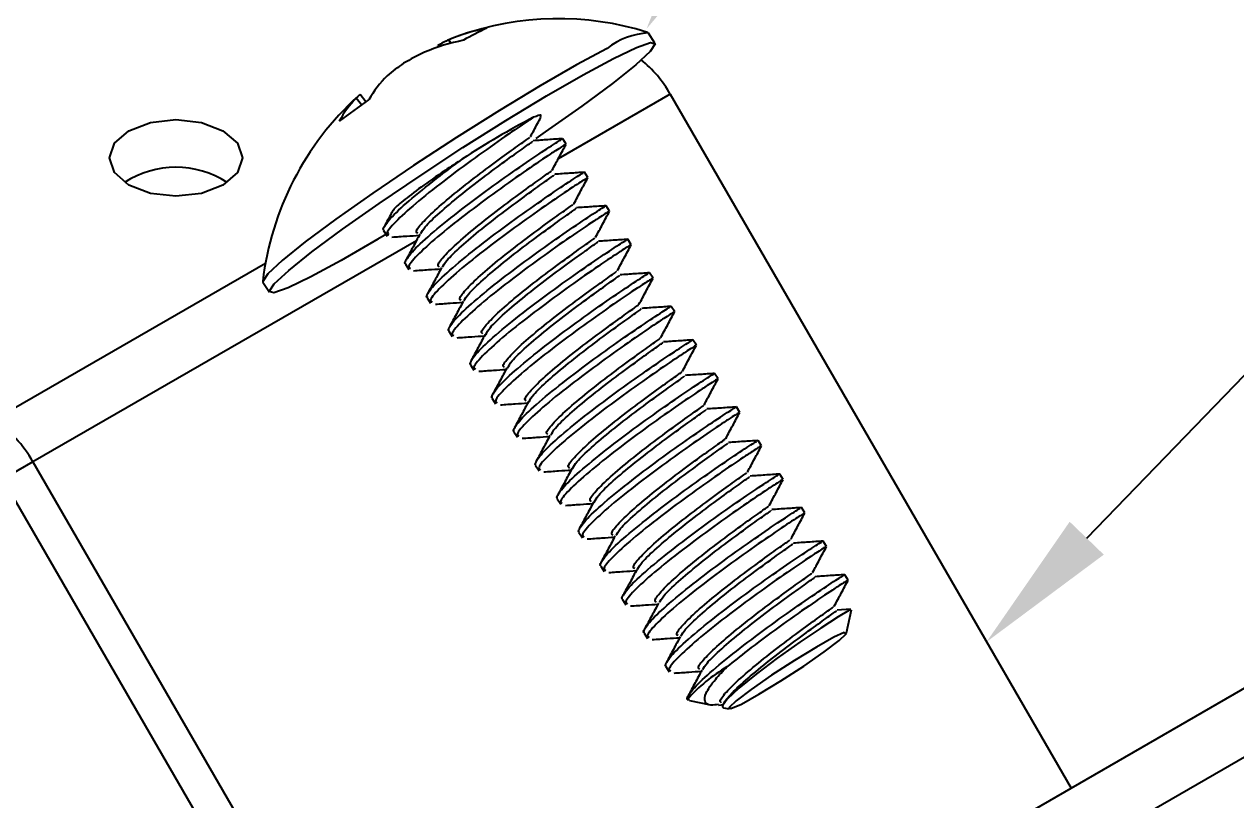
# Model space of a CAD drawing. Extents: x -1.2 to 11.7, y -13.3 to 0.
# Drawn here: x 3.889 to 5.401, y -3.6 to -2.631 of the extents above; entities that cross this region are included whole.
import ezdxf
from ezdxf import colors
from ezdxf.entities.mleader import LeaderData, LeaderLine
from ezdxf.math import Vec2, Vec3

# ---------------------------------------------------------------- set-up
doc = ezdxf.new("R2010")
doc.units = 0
doc.header["$LTSCALE"] = 0.5
doc.header["$MEASUREMENT"] = 0
for name, color, linetype in [('FAB DWG', 221, 'CONTINUOUS'), ('Hardware', 242, 'CONTINUOUS'), ('Mounting', 4, 'CONTINUOUS')]:
    doc.layers.add(name, color=color, linetype=linetype)
doc.styles.get("Standard").update_dxf_attribs({"font": 'arial.ttf'})

msp = doc.modelspace()

# ---------------------------------------------------------------- linework, layer by layer
at = {"layer": 'Hardware', "linetype": 'Continuous', "lineweight": 25, "transparency": 16777216}
for p, q in [((4.6764, -2.6547), (4.6683, -2.6422)), ((4.4063, -2.6595), (4.4055, -2.6579)), ((4.4217, -2.6549), (4.4192, -2.6505)), ((4.3157, -2.7281), (4.3086, -2.719)), ((4.3102, -2.732), (4.3035, -2.7234)), ((4.5656, -2.7809), (4.5613, -2.7742)), ((4.5927, -2.8227), (4.5884, -2.8161)), ((4.6198, -2.8646), (4.6155, -2.8579)), ((4.3378, -2.889), (4.3422, -2.8957)), ((4.6469, -2.9065), (4.6426, -2.8998)), ((4.3649, -2.9309), (4.3693, -2.9376)), ((4.674, -2.9484), (4.6697, -2.9417)), ((4.1871, -2.9533), (4.1952, -2.9659)), ((4.392, -2.9727), (4.3963, -2.9795)), ((4.7011, -2.9903), (4.6967, -2.9836)), ((4.4191, -3.0146), (4.4234, -3.0213)), ((4.7281, -3.0321), (4.7238, -3.0254)), ((4.4462, -3.0565), (4.4505, -3.0632)), ((4.7552, -3.074), (4.7509, -3.0673)), ((4.4733, -3.0984), (4.4776, -3.1051)), ((4.7823, -3.1159), (4.778, -3.1092)), ((4.5003, -3.1403), (4.5047, -3.147)), ((4.8094, -3.1578), (4.8051, -3.1511)), ((4.5274, -3.1821), (4.5318, -3.1888)), ((4.8365, -3.1996), (4.8322, -3.193)), ((4.5545, -3.224), (4.5588, -3.2307)), ((4.8636, -3.2415), (4.8592, -3.2348)), ((4.5816, -3.2659), (4.5859, -3.2726)), ((4.8906, -3.2834), (4.8863, -3.2767)), ((4.6087, -3.3078), (4.613, -3.3145)), ((4.9177, -3.3253), (4.9134, -3.3186)), ((4.6358, -3.3496), (4.6401, -3.3563)), ((4.9205, -3.3618), (4.9037, -3.363)), ((4.9156, -3.3914), (4.9219, -3.3624)), ((4.6628, -3.3915), (4.6672, -3.3982)), ((4.6899, -3.4334), (4.6943, -3.4401)), ((4.7167, -3.4745), (4.7196, -3.4746)), ((4.7194, -3.4757), (4.7456, -3.4813)), ((4.7559, -3.4814), (4.7624, -3.4809)), ((4.7613, -3.4842), (4.7619, -3.4846)), ((4.7619, -3.4847), (4.769, -3.4862))]:
    msp.add_line(p, q, dxfattribs=at)
at = {"layer": 'Hardware', "linetype": 'Continuous', "lineweight": 25, "transparency": 16777216, "flags": 128}
for points in [[(4.6166, -2.6614), (4.5786, -2.6819), (4.5331, -2.7082), (4.4822, -2.739), (4.4287, -2.7728), (4.3751, -2.8078), (4.3241, -2.8423), (4.2783, -2.8746), (4.24, -2.903), (4.2111, -2.9261), (4.1931, -2.9428), (4.1869, -2.9523), (4.1871, -2.9533)], [(4.2864, -2.8871), (4.3322, -2.8549), (4.3832, -2.8204), (4.4368, -2.7853), (4.4904, -2.7516), (4.5412, -2.7208), (4.5867, -2.6944), (4.6247, -2.6739), (4.6532, -2.6602), (4.6708, -2.6541), (4.6766, -2.6558), (4.6704, -2.6652), (4.6524, -2.6819), (4.6235, -2.7051), (4.5852, -2.7335), (4.5394, -2.7657), (4.5276, -2.7739)], [(4.3443, -2.8916), (4.3304, -2.8998), (4.2849, -2.9262), (4.2469, -2.9467), (4.2184, -2.9604), (4.2008, -2.9665), (4.195, -2.9648), (4.2012, -2.9554), (4.2193, -2.9387), (4.2481, -2.9156), (4.2864, -2.8871)], [(4.9214, -3.3623), (4.9183, -3.3634), (4.9049, -3.3713), (4.8834, -3.3852), (4.8572, -3.4029), (4.829, -3.423), (4.8026, -3.4429), (4.781, -3.4605), (4.7665, -3.4742), (4.7609, -3.4825), (4.7613, -3.4842), (4.7613, -3.4842)], [(4.7964, -3.4619), (4.7778, -3.4761), (4.769, -3.4845), (4.7713, -3.4859), (4.7844, -3.4801), (4.8062, -3.468), (4.8335, -3.4513), (4.8621, -3.4327), (4.8877, -3.415), (4.9063, -3.4008), (4.9151, -3.3924), (4.9128, -3.391), (4.8998, -3.3968), (4.8779, -3.409), (4.8506, -3.4256), (4.822, -3.4442), (4.7964, -3.4619)]]:
    msp.add_lwpolyline(points, dxfattribs=at)
at = {"layer": 'Hardware', "linetype": 'Continuous', "lineweight": 25, "transparency": 16777216}
for centre, radius, start, end in [((4.5558, -2.9958), 0.3715, 72.5532, 109.5563), ((4.5113, -2.8707), 0.2387, 100.8229, 112.7063), ((4.6159, -2.9625), 0.3588, 114.6049, 119.8322), ((4.6731, -2.7342), 0.0922, 92.9892, 127.797), ((4.4889, -2.9053), 0.2592, 101.4541, 112.7572), ((4.46, -2.7418), 0.1, 114.097, 123.0495), ((4.5406, -2.9841), 0.3523, 115.5536, 120.3251), ((4.5153, -2.9029), 0.2701, 124.3957, 129.8412), ((4.4489, -2.8007), 0.1498, 135.3672, 149.9799), ((4.5558, -2.9958), 0.3715, 132.3558, 173.2312), ((4.3178, -2.7348), 0.0182, 120.3269, 141.3139), ((4.3952, -2.8128), 0.128, 135.6912, 151.8057), ((4.8683, -3.5253), 0.97, 124.4867, 127.1682), ((4.9747, -3.617), 0.979, 117.3448, 123.3706), ((4.8734, -3.6143), 0.21, 120.6678, 138.2465)]:
    msp.add_arc(centre, radius, start, end, dxfattribs=at)
for points, knots in [([(4.525, -2.7474), (4.523, -2.7487), (4.5139, -2.7546), (4.4904, -2.7705), (4.4522, -2.7974), (4.412, -2.8273), (4.376, -2.856), (4.3512, -2.8789), (4.3398, -2.8924), (4.3432, -2.894), (4.3441, -2.8944)], [0, 0, 0, 0, 0.042969, 0.1922, 0.341431, 0.490662, 0.639893, 0.789125, 0.938356, 1, 1, 1, 1]), ([(4.5211, -2.7715), (4.524, -2.7661), (4.5283, -2.758), (4.5326, -2.7501), (4.534, -2.7475)], [0, 0, 0, 0, 0.677945, 1, 1, 1, 1]), ([(4.5334, -2.7472), (4.534, -2.7461), (4.5357, -2.7433), (4.5291, -2.7458), (4.525, -2.7474)], [0, 0, 0, 0, 0.3806855, 1, 1, 1, 1]), ([(4.3657, -2.9304), (4.3653, -2.9303), (4.3639, -2.9301), (4.3655, -2.9255), (4.3731, -2.9146), (4.399, -2.891), (4.4347, -2.8625), (4.4749, -2.8326), (4.5134, -2.8055), (4.5431, -2.7855), (4.5598, -2.7749), (4.5594, -2.7753), (4.5593, -2.7755)], [0, 0, 0, 0, 0.015996, 0.052312, 0.178439, 0.304565, 0.430691, 0.556817, 0.682944, 0.80907, 0.935196, 1, 1, 1, 1]), ([(4.5642, -2.7818), (4.5644, -2.7816), (4.5652, -2.7809), (4.5564, -2.7865), (4.5408, -2.7966), (4.5176, -2.8123), (4.4793, -2.8393), (4.4391, -2.8691), (4.4031, -2.8979), (4.3783, -2.9207), (4.3669, -2.9343), (4.3702, -2.9358), (4.3712, -2.9363)], [0, 0, 0, 0, 0.057919, 0.165345, 0.201209, 0.325766, 0.450322, 0.574879, 0.699435, 0.823992, 0.948548, 1, 1, 1, 1]), ([(4.3804, -2.8922), (4.3796, -2.8918), (4.377, -2.8903), (4.385, -2.8797), (4.403, -2.8621), (4.4293, -2.8401), (4.4586, -2.8173), (4.4867, -2.7965), (4.5083, -2.781), (4.5204, -2.7725), (4.5199, -2.7725), (4.5197, -2.7725)], [0, 0, 0, 0, 0.051942, 0.177772, 0.303602, 0.429432, 0.555262, 0.681093, 0.806923, 0.932753, 1, 1, 1, 1]), ([(4.384, -2.8929), (4.3854, -2.8903), (4.3887, -2.8842), (4.4068, -2.8671), (4.4325, -2.8454), (4.462, -2.8225), (4.4901, -2.8017), (4.5118, -2.7862), (4.524, -2.7775), (4.5233, -2.7776), (4.5231, -2.7777)], [0, 0, 0, 0, 0.102034, 0.238091, 0.374148, 0.510205, 0.646261, 0.782318, 0.918375, 1, 1, 1, 1]), ([(4.5612, -2.7742), (4.5551, -2.7746), (4.5429, -2.7754), (4.5307, -2.7763), (4.5245, -2.7767)], [0, 0, 0, 0, 0.50051, 1, 1, 1, 1]), ([(4.5482, -2.8134), (4.5511, -2.808), (4.5569, -2.7971), (4.5627, -2.7863), (4.5656, -2.7809)], [0, 0, 0, 0, 0.499584, 1, 1, 1, 1]), ([(4.3386, -2.8885), (4.3382, -2.8884), (4.3368, -2.8882), (4.3384, -2.8836), (4.346, -2.8727), (4.3719, -2.8492), (4.4043, -2.8233), (4.4268, -2.8064), (4.4362, -2.7994)], [0, 0, 0, 0, 0.030703, 0.100408, 0.342494, 0.58458, 0.826666, 1, 1, 1, 1]), ([(4.4362, -2.7994), (4.4289, -2.8042), (4.4104, -2.8164), (4.3834, -2.8353), (4.3613, -2.8521), (4.3502, -2.8617), (4.3504, -2.8629), (4.3504, -2.8633)], [0, 0, 0, 0, 0.167113, 0.423305, 0.679195, 0.919707, 1, 1, 1, 1]), ([(4.3928, -2.9723), (4.3923, -2.9722), (4.391, -2.972), (4.3926, -2.9673), (4.4002, -2.9565), (4.4261, -2.9329), (4.4618, -2.9044), (4.502, -2.8745), (4.5405, -2.8474), (4.5702, -2.8274), (4.5868, -2.8167), (4.5865, -2.8172), (4.5863, -2.8174)], [0, 0, 0, 0, 0.015996, 0.052312, 0.178439, 0.304565, 0.430691, 0.556817, 0.682944, 0.80907, 0.935196, 1, 1, 1, 1]), ([(4.5913, -2.8237), (4.5915, -2.8235), (4.5923, -2.8227), (4.5835, -2.8284), (4.5679, -2.8385), (4.5447, -2.8542), (4.5063, -2.8812), (4.4662, -2.911), (4.4302, -2.9398), (4.4054, -2.9626), (4.394, -2.9762), (4.3973, -2.9777), (4.3983, -2.9782)], [0, 0, 0, 0, 0.057919, 0.165345, 0.201209, 0.325766, 0.450322, 0.574879, 0.699435, 0.823992, 0.948548, 1, 1, 1, 1]), ([(4.4075, -2.9341), (4.4067, -2.9337), (4.404, -2.9322), (4.4121, -2.9216), (4.4301, -2.904), (4.4563, -2.882), (4.4857, -2.8592), (4.5138, -2.8384), (4.5354, -2.8228), (4.5475, -2.8143), (4.5469, -2.8144), (4.5468, -2.8144)], [0, 0, 0, 0, 0.051942, 0.177772, 0.303602, 0.429432, 0.555262, 0.681093, 0.806923, 0.932753, 1, 1, 1, 1]), ([(4.4111, -2.9347), (4.4125, -2.9321), (4.4158, -2.9261), (4.4338, -2.909), (4.4596, -2.8872), (4.4891, -2.8644), (4.5172, -2.8436), (4.5389, -2.828), (4.551, -2.8194), (4.5504, -2.8195), (4.5502, -2.8195)], [0, 0, 0, 0, 0.102034, 0.238091, 0.374148, 0.510205, 0.646261, 0.782318, 0.918375, 1, 1, 1, 1]), ([(4.5883, -2.816), (4.5822, -2.8165), (4.57, -2.8173), (4.5577, -2.8182), (4.5516, -2.8186)], [0, 0, 0, 0, 0.50051, 1, 1, 1, 1]), ([(4.5753, -2.8553), (4.5782, -2.8498), (4.584, -2.8389), (4.5898, -2.8281), (4.5927, -2.8227)], [0, 0, 0, 0, 0.4995837, 1, 1, 1, 1]), ([(4.4346, -2.976), (4.4338, -2.9755), (4.4311, -2.9741), (4.4392, -2.9635), (4.4572, -2.9458), (4.4834, -2.9238), (4.5128, -2.901), (4.5409, -2.8802), (4.5625, -2.8647), (4.5745, -2.8562), (4.574, -2.8562), (4.5738, -2.8562)], [0, 0, 0, 0, 0.051942, 0.177772, 0.303602, 0.429432, 0.555262, 0.681093, 0.806923, 0.932753, 1, 1, 1, 1]), ([(4.6154, -2.8579), (4.6093, -2.8583), (4.5971, -2.8592), (4.5848, -2.86), (4.5787, -2.8604)], [0, 0, 0, 0, 0.50051, 1, 1, 1, 1]), ([(4.3498, -2.8629), (4.349, -2.8645), (4.3453, -2.8714), (4.3416, -2.8783), (4.3387, -2.8837)], [0, 0, 0, 0, 0.223305, 1, 1, 1, 1]), ([(4.4198, -3.0141), (4.4194, -3.0141), (4.4181, -3.0139), (4.4197, -3.0092), (4.4273, -2.9984), (4.4532, -2.9748), (4.4889, -2.9462), (4.5291, -2.9164), (4.5676, -2.8893), (4.5973, -2.8693), (4.6139, -2.8586), (4.6135, -2.8591), (4.6134, -2.8593)], [0, 0, 0, 0, 0.015996, 0.052312, 0.178439, 0.304565, 0.430691, 0.556817, 0.682944, 0.80907, 0.935196, 1, 1, 1, 1]), ([(4.6184, -2.8656), (4.6186, -2.8653), (4.6194, -2.8646), (4.6106, -2.8703), (4.595, -2.8804), (4.5717, -2.8961), (4.5334, -2.923), (4.4932, -2.9529), (4.4573, -2.9816), (4.4325, -3.0045), (4.4211, -3.018), (4.4244, -3.0196), (4.4254, -3.0201)], [0, 0, 0, 0, 0.057919, 0.165345, 0.201209, 0.325766, 0.450322, 0.574879, 0.699435, 0.823992, 0.948548, 1, 1, 1, 1]), ([(4.4382, -2.9766), (4.4396, -2.974), (4.4429, -2.968), (4.4609, -2.9508), (4.4867, -2.9291), (4.5162, -2.9063), (4.5443, -2.8855), (4.5659, -2.8699), (4.5781, -2.8613), (4.5775, -2.8614), (4.5773, -2.8614)], [0, 0, 0, 0, 0.102034, 0.238091, 0.374148, 0.510205, 0.646261, 0.782318, 0.918375, 1, 1, 1, 1]), ([(4.6024, -2.8971), (4.6053, -2.8917), (4.6111, -2.8808), (4.6169, -2.87), (4.6198, -2.8646)], [0, 0, 0, 0, 0.499584, 1, 1, 1, 1]), ([(4.3481, -2.8971), (4.3543, -2.8966), (4.3657, -2.8958), (4.3771, -2.8951), (4.3823, -2.8947)], [0, 0, 0, 0, 0.538038, 1, 1, 1, 1]), ([(4.383, -2.8934), (4.3802, -2.8987), (4.3744, -2.9094), (4.3687, -2.9202), (4.3658, -2.9256)], [0, 0, 0, 0, 0.499761, 1, 1, 1, 1]), ([(4.4469, -3.056), (4.4465, -3.0559), (4.4452, -3.0557), (4.4468, -3.0511), (4.4543, -3.0402), (4.4803, -3.0167), (4.5159, -2.9881), (4.5562, -2.9583), (4.5947, -2.9311), (4.6243, -2.9111), (4.641, -2.9005), (4.6406, -2.901), (4.6405, -2.9011)], [0, 0, 0, 0, 0.015996, 0.052312, 0.178439, 0.304565, 0.430691, 0.556817, 0.682944, 0.80907, 0.935196, 1, 1, 1, 1]), ([(4.4617, -3.0178), (4.4609, -3.0174), (4.4582, -3.0159), (4.4663, -3.0053), (4.4843, -2.9877), (4.5105, -2.9657), (4.5399, -2.9429), (4.568, -2.9221), (4.5896, -2.9066), (4.6016, -2.8981), (4.6011, -2.8981), (4.6009, -2.8981)], [0, 0, 0, 0, 0.051942, 0.177772, 0.303602, 0.429432, 0.555262, 0.681093, 0.806923, 0.932753, 1, 1, 1, 1]), ([(4.4653, -3.0185), (4.4667, -3.0159), (4.47, -3.0099), (4.488, -2.9927), (4.5138, -2.971), (4.5433, -2.9481), (4.5714, -2.9274), (4.593, -2.9118), (4.6052, -2.9032), (4.6046, -2.9033), (4.6044, -2.9033)], [0, 0, 0, 0, 0.102034, 0.238091, 0.374148, 0.510205, 0.646261, 0.782318, 0.918375, 1, 1, 1, 1]), ([(4.6425, -2.8998), (4.6364, -2.9002), (4.6242, -2.9011), (4.6119, -2.9019), (4.6058, -2.9023)], [0, 0, 0, 0, 0.50051, 1, 1, 1, 1]), ([(4.6454, -2.9075), (4.6457, -2.9072), (4.6464, -2.9065), (4.6377, -2.9121), (4.6221, -2.9222), (4.5988, -2.9379), (4.5605, -2.9649), (4.5203, -2.9948), (4.4844, -3.0235), (4.4595, -3.0464), (4.4482, -3.0599), (4.4515, -3.0615), (4.4525, -3.0619)], [0, 0, 0, 0, 0.057919, 0.165345, 0.201209, 0.325766, 0.450322, 0.574879, 0.699435, 0.823992, 0.948548, 1, 1, 1, 1]), ([(4.6295, -2.939), (4.6324, -2.9336), (4.6382, -2.9227), (4.644, -2.9119), (4.6469, -2.9065)], [0, 0, 0, 0, 0.499584, 1, 1, 1, 1]), ([(4.3752, -2.939), (4.3813, -2.9385), (4.3928, -2.9377), (4.4041, -2.937), (4.4094, -2.9366)], [0, 0, 0, 0, 0.538038, 1, 1, 1, 1]), ([(4.4101, -2.9352), (4.4072, -2.9406), (4.4015, -2.9513), (4.3957, -2.9621), (4.3929, -2.9675)], [0, 0, 0, 0, 0.499761, 1, 1, 1, 1]), ([(4.474, -3.0979), (4.4736, -3.0978), (4.4722, -3.0976), (4.4738, -3.093), (4.4814, -3.0821), (4.5073, -3.0586), (4.543, -3.03), (4.5832, -3.0001), (4.6217, -2.973), (4.6514, -2.953), (4.6681, -2.9424), (4.6677, -2.9428), (4.6676, -2.943)], [0, 0, 0, 0, 0.015996, 0.052312, 0.178439, 0.304565, 0.430691, 0.556817, 0.682944, 0.80907, 0.935196, 1, 1, 1, 1]), ([(4.4887, -3.0597), (4.488, -3.0593), (4.4853, -3.0578), (4.4934, -3.0472), (4.5113, -3.0296), (4.5376, -3.0076), (4.5669, -2.9848), (4.5951, -2.964), (4.6167, -2.9485), (4.6287, -2.94), (4.6282, -2.94), (4.628, -2.94)], [0, 0, 0, 0, 0.051942, 0.177772, 0.303602, 0.429432, 0.555262, 0.681093, 0.806923, 0.932753, 1, 1, 1, 1]), ([(4.4923, -3.0604), (4.4938, -3.0578), (4.4971, -3.0517), (4.5151, -3.0346), (4.5409, -3.0129), (4.5704, -2.99), (4.5984, -2.9692), (4.6201, -2.9537), (4.6323, -2.9451), (4.6317, -2.9451), (4.6314, -2.9452)], [0, 0, 0, 0, 0.102034, 0.238091, 0.374148, 0.510205, 0.646261, 0.782318, 0.918375, 1, 1, 1, 1]), ([(4.6696, -2.9417), (4.6635, -2.9421), (4.6513, -2.9429), (4.639, -2.9438), (4.6328, -2.9442)], [0, 0, 0, 0, 0.50051, 1, 1, 1, 1]), ([(4.6565, -2.9809), (4.6595, -2.9755), (4.6653, -2.9646), (4.6711, -2.9538), (4.674, -2.9484)], [0, 0, 0, 0, 0.499584, 1, 1, 1, 1]), ([(4.6725, -2.9493), (4.6728, -2.9491), (4.6735, -2.9484), (4.6647, -2.954), (4.6491, -2.9641), (4.6259, -2.9798), (4.5876, -3.0068), (4.5474, -3.0367), (4.5114, -3.0654), (4.4866, -3.0882), (4.4753, -3.1018), (4.4786, -3.1034), (4.4795, -3.1038)], [0, 0, 0, 0, 0.057919, 0.165345, 0.201209, 0.325766, 0.450322, 0.574879, 0.699435, 0.823992, 0.948548, 1, 1, 1, 1]), ([(4.4023, -2.9808), (4.4084, -2.9804), (4.4199, -2.9796), (4.4312, -2.9788), (4.4365, -2.9785)], [0, 0, 0, 0, 0.538038, 1, 1, 1, 1]), ([(4.4372, -2.9771), (4.4343, -2.9825), (4.4286, -2.9932), (4.4228, -3.004), (4.4199, -3.0093)], [0, 0, 0, 0, 0.499761, 1, 1, 1, 1]), ([(4.5011, -3.1398), (4.5007, -3.1397), (4.4993, -3.1395), (4.5009, -3.1349), (4.5085, -3.124), (4.5344, -3.1004), (4.5701, -3.0719), (4.6103, -3.042), (4.6488, -3.0149), (4.6785, -2.9949), (4.6952, -2.9842), (4.6948, -2.9847), (4.6947, -2.9849)], [0, 0, 0, 0, 0.015996, 0.052312, 0.178439, 0.304565, 0.430691, 0.556817, 0.682944, 0.80907, 0.935196, 1, 1, 1, 1]), ([(4.6996, -2.9912), (4.6999, -2.991), (4.7006, -2.9903), (4.6918, -2.9959), (4.6762, -3.006), (4.653, -3.0217), (4.6147, -3.0487), (4.5745, -3.0785), (4.5385, -3.1073), (4.5137, -3.1301), (4.5024, -3.1437), (4.5057, -3.1452), (4.5066, -3.1457)], [0, 0, 0, 0, 0.057919, 0.165345, 0.201209, 0.325766, 0.450322, 0.574879, 0.699435, 0.823992, 0.948548, 1, 1, 1, 1]), ([(4.5158, -3.1016), (4.515, -3.1012), (4.5124, -3.0997), (4.5205, -3.0891), (4.5384, -3.0715), (4.5647, -3.0495), (4.594, -3.0267), (4.6222, -3.0059), (4.6438, -2.9903), (4.6558, -2.9818), (4.6553, -2.9819), (4.6551, -2.9819)], [0, 0, 0, 0, 0.051942, 0.177772, 0.303602, 0.429432, 0.555262, 0.681093, 0.806923, 0.932753, 1, 1, 1, 1]), ([(4.5194, -3.1022), (4.5208, -3.0997), (4.5241, -3.0936), (4.5422, -3.0765), (4.568, -3.0548), (4.5974, -3.0319), (4.6255, -3.0111), (4.6472, -2.9955), (4.6594, -2.9869), (4.6588, -2.987), (4.6585, -2.987)], [0, 0, 0, 0, 0.1020342, 0.238091, 0.3741478, 0.5102046, 0.6462614, 0.7823182, 0.918375, 1, 1, 1, 1]), ([(4.6967, -2.9836), (4.6906, -2.984), (4.6784, -2.9848), (4.6661, -2.9857), (4.6599, -2.9861)], [0, 0, 0, 0, 0.50051, 1, 1, 1, 1]), ([(4.6836, -3.0228), (4.6865, -3.0173), (4.6924, -3.0065), (4.6981, -2.9957), (4.701, -2.9902)], [0, 0, 0, 0, 0.499584, 1, 1, 1, 1]), ([(4.4294, -3.0227), (4.4355, -3.0223), (4.447, -3.0215), (4.4583, -3.0207), (4.4635, -3.0204)], [0, 0, 0, 0, 0.538038, 1, 1, 1, 1]), ([(4.4643, -3.019), (4.4614, -3.0244), (4.4557, -3.0351), (4.4499, -3.0458), (4.447, -3.0512)], [0, 0, 0, 0, 0.499761, 1, 1, 1, 1]), ([(4.5429, -3.1435), (4.5421, -3.143), (4.5395, -3.1416), (4.5475, -3.131), (4.5655, -3.1133), (4.5918, -3.0913), (4.6211, -3.0685), (4.6492, -3.0477), (4.6708, -3.0322), (4.6829, -3.0237), (4.6824, -3.0237), (4.6822, -3.0238)], [0, 0, 0, 0, 0.051942, 0.177772, 0.303602, 0.429432, 0.555262, 0.681093, 0.806923, 0.932753, 1, 1, 1, 1]), ([(4.5282, -3.1816), (4.5278, -3.1816), (4.5264, -3.1814), (4.528, -3.1767), (4.5356, -3.1659), (4.5615, -3.1423), (4.5972, -3.1138), (4.6374, -3.0839), (4.6759, -3.0568), (4.7056, -3.0368), (4.7223, -3.0261), (4.7219, -3.0266), (4.7218, -3.0268)], [0, 0, 0, 0, 0.015996, 0.052312, 0.178439, 0.304565, 0.430691, 0.556817, 0.682944, 0.80907, 0.935196, 1, 1, 1, 1]), ([(4.7267, -3.0331), (4.7269, -3.0328), (4.7277, -3.0321), (4.7189, -3.0378), (4.7033, -3.0479), (4.6801, -3.0636), (4.6418, -3.0906), (4.6016, -3.1204), (4.5656, -3.1491), (4.5408, -3.172), (4.5294, -3.1855), (4.5327, -3.1871), (4.5337, -3.1876)], [0, 0, 0, 0, 0.0579185, 0.165345, 0.2012093, 0.3257658, 0.4503223, 0.5748788, 0.6994353, 0.8239918, 0.9485483, 1, 1, 1, 1]), ([(4.5465, -3.1441), (4.5479, -3.1415), (4.5512, -3.1355), (4.5693, -3.1183), (4.5951, -3.0966), (4.6245, -3.0738), (4.6526, -3.053), (4.6743, -3.0374), (4.6865, -3.0288), (4.6858, -3.0289), (4.6856, -3.0289)], [0, 0, 0, 0, 0.102034, 0.238091, 0.374148, 0.510205, 0.646261, 0.782318, 0.918375, 1, 1, 1, 1]), ([(4.7237, -3.0254), (4.7176, -3.0259), (4.7054, -3.0267), (4.6932, -3.0275), (4.687, -3.028)], [0, 0, 0, 0, 0.50051, 1, 1, 1, 1]), ([(4.7107, -3.0647), (4.7136, -3.0592), (4.7194, -3.0483), (4.7252, -3.0375), (4.7281, -3.0321)], [0, 0, 0, 0, 0.499584, 1, 1, 1, 1]), ([(4.4564, -3.0646), (4.4626, -3.0642), (4.474, -3.0634), (4.4854, -3.0626), (4.4906, -3.0622)], [0, 0, 0, 0, 0.5380379, 1, 1, 1, 1]), ([(4.4914, -3.0609), (4.4885, -3.0662), (4.4828, -3.0769), (4.477, -3.0877), (4.4741, -3.0931)], [0, 0, 0, 0, 0.4997607, 1, 1, 1, 1]), ([(4.5553, -3.2235), (4.5548, -3.2235), (4.5535, -3.2232), (4.5551, -3.2186), (4.5627, -3.2077), (4.5886, -3.1842), (4.6243, -3.1556), (4.6645, -3.1258), (4.703, -3.0987), (4.7327, -3.0786), (4.7493, -3.068), (4.749, -3.0685), (4.7488, -3.0686)], [0, 0, 0, 0, 0.015996, 0.052312, 0.178439, 0.304565, 0.430691, 0.556817, 0.682944, 0.80907, 0.935196, 1, 1, 1, 1]), ([(4.57, -3.1854), (4.5692, -3.1849), (4.5665, -3.1834), (4.5746, -3.1728), (4.5926, -3.1552), (4.6188, -3.1332), (4.6482, -3.1104), (4.6763, -3.0896), (4.6979, -3.0741), (4.71, -3.0656), (4.7094, -3.0656), (4.7093, -3.0656)], [0, 0, 0, 0, 0.051942, 0.177772, 0.303602, 0.429432, 0.555262, 0.681093, 0.806923, 0.932753, 1, 1, 1, 1]), ([(4.7508, -3.0673), (4.7447, -3.0677), (4.7325, -3.0686), (4.7202, -3.0694), (4.7141, -3.0698)], [0, 0, 0, 0, 0.50051, 1, 1, 1, 1]), ([(4.7538, -3.075), (4.754, -3.0747), (4.7548, -3.074), (4.746, -3.0797), (4.7304, -3.0898), (4.7072, -3.1055), (4.6688, -3.1324), (4.6287, -3.1623), (4.5927, -3.191), (4.5679, -3.2139), (4.5565, -3.2274), (4.5598, -3.229), (4.5608, -3.2294)], [0, 0, 0, 0, 0.057919, 0.165345, 0.201209, 0.325766, 0.450322, 0.574879, 0.699435, 0.823992, 0.948548, 1, 1, 1, 1]), ([(4.5736, -3.186), (4.575, -3.1834), (4.5783, -3.1774), (4.5963, -3.1602), (4.6221, -3.1385), (4.6516, -3.1156), (4.6797, -3.0949), (4.7014, -3.0793), (4.7135, -3.0707), (4.7129, -3.0708), (4.7127, -3.0708)], [0, 0, 0, 0, 0.102034, 0.238091, 0.374148, 0.510205, 0.646261, 0.782318, 0.918375, 1, 1, 1, 1]), ([(4.7378, -3.1065), (4.7407, -3.1011), (4.7465, -3.0902), (4.7523, -3.0794), (4.7552, -3.074)], [0, 0, 0, 0, 0.499584, 1, 1, 1, 1]), ([(4.4835, -3.1065), (4.4897, -3.106), (4.5011, -3.1052), (4.5125, -3.1045), (4.5177, -3.1041)], [0, 0, 0, 0, 0.538038, 1, 1, 1, 1]), ([(4.5184, -3.1028), (4.5156, -3.1081), (4.5099, -3.1188), (4.5041, -3.1296), (4.5012, -3.135)], [0, 0, 0, 0, 0.499761, 1, 1, 1, 1]), ([(4.5823, -3.2654), (4.5819, -3.2653), (4.5806, -3.2651), (4.5822, -3.2605), (4.5898, -3.2496), (4.6157, -3.2261), (4.6514, -3.1975), (4.6916, -3.1676), (4.7301, -3.1405), (4.7598, -3.1205), (4.7764, -3.1099), (4.776, -3.1104), (4.7759, -3.1105)], [0, 0, 0, 0, 0.015996, 0.052312, 0.178439, 0.304565, 0.430691, 0.556817, 0.682944, 0.80907, 0.935196, 1, 1, 1, 1]), ([(4.5971, -3.2272), (4.5963, -3.2268), (4.5936, -3.2253), (4.6017, -3.2147), (4.6197, -3.1971), (4.6459, -3.1751), (4.6753, -3.1523), (4.7034, -3.1315), (4.725, -3.116), (4.7371, -3.1075), (4.7365, -3.1075), (4.7363, -3.1075)], [0, 0, 0, 0, 0.051942, 0.1777721, 0.3036022, 0.4294323, 0.5552625, 0.6810926, 0.8069227, 0.9327528, 1, 1, 1, 1]), ([(4.6007, -3.2279), (4.6021, -3.2253), (4.6054, -3.2192), (4.6234, -3.2021), (4.6492, -3.1804), (4.6787, -3.1575), (4.7068, -3.1367), (4.7284, -3.1212), (4.7406, -3.1126), (4.74, -3.1126), (4.7398, -3.1127)], [0, 0, 0, 0, 0.102034, 0.238091, 0.374148, 0.510205, 0.646261, 0.782318, 0.918375, 1, 1, 1, 1]), ([(4.7779, -3.1092), (4.7718, -3.1096), (4.7596, -3.1105), (4.7473, -3.1113), (4.7412, -3.1117)], [0, 0, 0, 0, 0.50051, 1, 1, 1, 1]), ([(4.7809, -3.1168), (4.7811, -3.1166), (4.7819, -3.1159), (4.7731, -3.1215), (4.7575, -3.1316), (4.7342, -3.1473), (4.6959, -3.1743), (4.6557, -3.2042), (4.6198, -3.2329), (4.595, -3.2558), (4.5836, -3.2693), (4.5869, -3.2709), (4.5879, -3.2713)], [0, 0, 0, 0, 0.057919, 0.165345, 0.201209, 0.325766, 0.450322, 0.574879, 0.699435, 0.823992, 0.948548, 1, 1, 1, 1]), ([(4.7649, -3.1484), (4.7678, -3.143), (4.7736, -3.1321), (4.7794, -3.1213), (4.7823, -3.1159)], [0, 0, 0, 0, 0.499584, 1, 1, 1, 1]), ([(4.5455, -3.1446), (4.5427, -3.15), (4.5369, -3.1607), (4.5312, -3.1715), (4.5283, -3.1769)], [0, 0, 0, 0, 0.4997607, 1, 1, 1, 1]), ([(4.5106, -3.1483), (4.5168, -3.1479), (4.5282, -3.1471), (4.5396, -3.1463), (4.5448, -3.146)], [0, 0, 0, 0, 0.5380379, 1, 1, 1, 1]), ([(4.6094, -3.3073), (4.609, -3.3072), (4.6077, -3.307), (4.6093, -3.3024), (4.6168, -3.2915), (4.6428, -3.2679), (4.6784, -3.2394), (4.7187, -3.2095), (4.7572, -3.1824), (4.7868, -3.1624), (4.8035, -3.1518), (4.8031, -3.1522), (4.803, -3.1524)], [0, 0, 0, 0, 0.015996, 0.052312, 0.178439, 0.304565, 0.430691, 0.556817, 0.682944, 0.80907, 0.935196, 1, 1, 1, 1]), ([(4.8079, -3.1587), (4.8082, -3.1585), (4.8089, -3.1578), (4.8002, -3.1634), (4.7846, -3.1735), (4.7613, -3.1892), (4.723, -3.2162), (4.6828, -3.246), (4.6469, -3.2748), (4.6221, -3.2976), (4.6107, -3.3112), (4.614, -3.3127), (4.615, -3.3132)], [0, 0, 0, 0, 0.057919, 0.165345, 0.201209, 0.325766, 0.450322, 0.574879, 0.699435, 0.823992, 0.948548, 1, 1, 1, 1]), ([(4.6242, -3.2691), (4.6234, -3.2687), (4.6207, -3.2672), (4.6288, -3.2566), (4.6468, -3.239), (4.673, -3.217), (4.7024, -3.1942), (4.7305, -3.1734), (4.7521, -3.1579), (4.7641, -3.1493), (4.7636, -3.1494), (4.7634, -3.1494)], [0, 0, 0, 0, 0.051942, 0.177772, 0.303602, 0.429432, 0.555262, 0.681093, 0.806923, 0.932753, 1, 1, 1, 1]), ([(4.6278, -3.2698), (4.6292, -3.2672), (4.6325, -3.2611), (4.6505, -3.244), (4.6763, -3.2223), (4.7058, -3.1994), (4.7339, -3.1786), (4.7555, -3.1631), (4.7677, -3.1544), (4.7671, -3.1545), (4.7669, -3.1546)], [0, 0, 0, 0, 0.102034, 0.238091, 0.374148, 0.510205, 0.646261, 0.782318, 0.918375, 1, 1, 1, 1]), ([(4.805, -3.1511), (4.7989, -3.1515), (4.7867, -3.1523), (4.7744, -3.1532), (4.7683, -3.1536)], [0, 0, 0, 0, 0.50051, 1, 1, 1, 1]), ([(4.792, -3.1903), (4.7949, -3.1848), (4.8007, -3.174), (4.8065, -3.1632), (4.8094, -3.1578)], [0, 0, 0, 0, 0.4995837, 1, 1, 1, 1]), ([(4.5377, -3.1902), (4.5438, -3.1898), (4.5553, -3.189), (4.5666, -3.1882), (4.5719, -3.1879)], [0, 0, 0, 0, 0.538038, 1, 1, 1, 1]), ([(4.5726, -3.1865), (4.5697, -3.1919), (4.564, -3.2026), (4.5582, -3.2133), (4.5554, -3.2187)], [0, 0, 0, 0, 0.499761, 1, 1, 1, 1]), ([(4.6365, -3.3492), (4.6361, -3.3491), (4.6347, -3.3489), (4.6363, -3.3442), (4.6439, -3.3334), (4.6698, -3.3098), (4.7055, -3.2813), (4.7457, -3.2514), (4.7842, -3.2243), (4.8139, -3.2043), (4.8306, -3.1936), (4.8302, -3.1941), (4.8301, -3.1943)], [0, 0, 0, 0, 0.0159961, 0.0523123, 0.1784386, 0.3045649, 0.4306911, 0.5568174, 0.6829437, 0.80907, 0.9351963, 1, 1, 1, 1]), ([(4.835, -3.2006), (4.8353, -3.2003), (4.836, -3.1996), (4.8272, -3.2053), (4.8116, -3.2154), (4.7884, -3.2311), (4.7501, -3.2581), (4.7099, -3.2879), (4.6739, -3.3166), (4.6491, -3.3395), (4.6378, -3.3531), (4.6411, -3.3546), (4.642, -3.3551)], [0, 0, 0, 0, 0.057919, 0.165345, 0.201209, 0.325766, 0.450322, 0.574879, 0.699435, 0.823992, 0.948548, 1, 1, 1, 1]), ([(4.6512, -3.311), (4.6505, -3.3106), (4.6478, -3.3091), (4.6559, -3.2985), (4.6738, -3.2808), (4.7001, -3.2588), (4.7294, -3.2361), (4.7576, -3.2153), (4.7792, -3.1997), (4.7912, -3.1912), (4.7907, -3.1913), (4.7905, -3.1913)], [0, 0, 0, 0, 0.051942, 0.177772, 0.303602, 0.429432, 0.555262, 0.681093, 0.806923, 0.932753, 1, 1, 1, 1]), ([(4.6548, -3.3116), (4.6563, -3.309), (4.6596, -3.303), (4.6776, -3.2859), (4.7034, -3.2641), (4.7329, -3.2413), (4.7609, -3.2205), (4.7826, -3.2049), (4.7948, -3.1963), (4.7942, -3.1964), (4.7939, -3.1964)], [0, 0, 0, 0, 0.102034, 0.238091, 0.374148, 0.510205, 0.646261, 0.782318, 0.918375, 1, 1, 1, 1]), ([(4.8321, -3.1929), (4.826, -3.1934), (4.8138, -3.1942), (4.8015, -3.1951), (4.7954, -3.1955)], [0, 0, 0, 0, 0.50051, 1, 1, 1, 1]), ([(4.8191, -3.2322), (4.822, -3.2267), (4.8278, -3.2158), (4.8336, -3.205), (4.8365, -3.1996)], [0, 0, 0, 0, 0.4995837, 1, 1, 1, 1]), ([(4.5648, -3.2321), (4.5709, -3.2317), (4.5824, -3.2309), (4.5937, -3.2301), (4.599, -3.2297)], [0, 0, 0, 0, 0.538038, 1, 1, 1, 1]), ([(4.5997, -3.2284), (4.5968, -3.2337), (4.5911, -3.2445), (4.5853, -3.2552), (4.5824, -3.2606)], [0, 0, 0, 0, 0.499761, 1, 1, 1, 1]), ([(4.6636, -3.391), (4.6632, -3.391), (4.6618, -3.3907), (4.6634, -3.3861), (4.671, -3.3752), (4.6969, -3.3517), (4.7326, -3.3231), (4.7728, -3.2933), (4.8113, -3.2662), (4.841, -3.2462), (4.8577, -3.2355), (4.8573, -3.236), (4.8572, -3.2361)], [0, 0, 0, 0, 0.015996, 0.052312, 0.178439, 0.304565, 0.430691, 0.556817, 0.682944, 0.80907, 0.935196, 1, 1, 1, 1]), ([(4.6783, -3.3529), (4.6775, -3.3524), (4.6749, -3.351), (4.683, -3.3404), (4.7009, -3.3227), (4.7272, -3.3007), (4.7565, -3.2779), (4.7847, -3.2571), (4.8063, -3.2416), (4.8183, -3.2331), (4.8178, -3.2331), (4.8176, -3.2331)], [0, 0, 0, 0, 0.051942, 0.1777721, 0.3036022, 0.4294323, 0.5552625, 0.6810926, 0.8069227, 0.9327528, 1, 1, 1, 1]), ([(4.8592, -3.2348), (4.8531, -3.2352), (4.8409, -3.2361), (4.8286, -3.2369), (4.8224, -3.2373)], [0, 0, 0, 0, 0.5005101, 1, 1, 1, 1]), ([(4.8621, -3.2425), (4.8624, -3.2422), (4.8631, -3.2415), (4.8543, -3.2472), (4.8387, -3.2573), (4.8155, -3.273), (4.7772, -3.2999), (4.737, -3.3298), (4.701, -3.3585), (4.6762, -3.3814), (4.6649, -3.3949), (4.6682, -3.3965), (4.6691, -3.397)], [0, 0, 0, 0, 0.057919, 0.165345, 0.201209, 0.325766, 0.450322, 0.574879, 0.699435, 0.823992, 0.948548, 1, 1, 1, 1]), ([(4.6819, -3.3535), (4.6833, -3.3509), (4.6866, -3.3449), (4.7047, -3.3277), (4.7305, -3.306), (4.7599, -3.2831), (4.788, -3.2624), (4.8097, -3.2468), (4.8219, -3.2382), (4.8213, -3.2383), (4.821, -3.2383)], [0, 0, 0, 0, 0.102034, 0.238091, 0.374148, 0.510205, 0.646261, 0.782318, 0.918375, 1, 1, 1, 1]), ([(4.8461, -3.274), (4.849, -3.2686), (4.8549, -3.2577), (4.8606, -3.2469), (4.8635, -3.2415)], [0, 0, 0, 0, 0.4995837, 1, 1, 1, 1]), ([(4.5919, -3.274), (4.598, -3.2735), (4.6095, -3.2727), (4.6208, -3.272), (4.626, -3.2716)], [0, 0, 0, 0, 0.538038, 1, 1, 1, 1]), ([(4.6268, -3.2703), (4.6239, -3.2756), (4.6182, -3.2863), (4.6124, -3.2971), (4.6095, -3.3025)], [0, 0, 0, 0, 0.499761, 1, 1, 1, 1]), ([(4.6907, -3.4329), (4.6903, -3.4328), (4.6889, -3.4326), (4.6905, -3.428), (4.6981, -3.4171), (4.724, -3.3936), (4.7597, -3.365), (4.7999, -3.3352), (4.8384, -3.308), (4.8681, -3.288), (4.8848, -3.2774), (4.8844, -3.2779), (4.8843, -3.278)], [0, 0, 0, 0, 0.015996, 0.052312, 0.178439, 0.304565, 0.430691, 0.556817, 0.682944, 0.80907, 0.935196, 1, 1, 1, 1]), ([(4.7054, -3.3947), (4.7046, -3.3943), (4.702, -3.3928), (4.71, -3.3822), (4.728, -3.3646), (4.7543, -3.3426), (4.7836, -3.3198), (4.8117, -3.299), (4.8333, -3.2835), (4.8454, -3.275), (4.8449, -3.275), (4.8447, -3.275)], [0, 0, 0, 0, 0.051942, 0.1777721, 0.3036022, 0.4294323, 0.5552625, 0.6810926, 0.8069227, 0.9327528, 1, 1, 1, 1]), ([(4.709, -3.3954), (4.7104, -3.3928), (4.7137, -3.3868), (4.7318, -3.3696), (4.7576, -3.3479), (4.787, -3.325), (4.8151, -3.3043), (4.8368, -3.2887), (4.849, -3.2801), (4.8483, -3.2802), (4.8481, -3.2802)], [0, 0, 0, 0, 0.102034, 0.238091, 0.374148, 0.510205, 0.646261, 0.782318, 0.918375, 1, 1, 1, 1]), ([(4.8862, -3.2767), (4.8801, -3.2771), (4.868, -3.278), (4.8557, -3.2788), (4.8495, -3.2792)], [0, 0, 0, 0, 0.50051, 1, 1, 1, 1]), ([(4.8892, -3.2843), (4.8894, -3.2841), (4.8902, -3.2834), (4.8814, -3.289), (4.8658, -3.2991), (4.8426, -3.3148), (4.8043, -3.3418), (4.7641, -3.3717), (4.7281, -3.4004), (4.7033, -3.4233), (4.6919, -3.4368), (4.6952, -3.4384), (4.6962, -3.4388)], [0, 0, 0, 0, 0.057919, 0.165345, 0.201209, 0.325766, 0.450322, 0.574879, 0.699435, 0.823992, 0.948548, 1, 1, 1, 1]), ([(4.8732, -3.3159), (4.8761, -3.3105), (4.8819, -3.2996), (4.8877, -3.2888), (4.8906, -3.2834)], [0, 0, 0, 0, 0.499584, 1, 1, 1, 1]), ([(4.6189, -3.3159), (4.6251, -3.3154), (4.6365, -3.3146), (4.6479, -3.3139), (4.6531, -3.3135)], [0, 0, 0, 0, 0.538038, 1, 1, 1, 1]), ([(4.6539, -3.3121), (4.651, -3.3175), (4.6453, -3.3282), (4.6395, -3.339), (4.6366, -3.3444)], [0, 0, 0, 0, 0.499761, 1, 1, 1, 1]), ([(4.7167, -3.4745), (4.7167, -3.4737), (4.7167, -3.4705), (4.7255, -3.4588), (4.751, -3.4355), (4.7868, -3.4069), (4.827, -3.377), (4.8655, -3.3499), (4.8952, -3.3299), (4.9118, -3.3193), (4.9115, -3.3197), (4.9113, -3.3199)], [0, 0, 0, 0, 0.036907, 0.165083, 0.29326, 0.421436, 0.549613, 0.67779, 0.805966, 0.934143, 1, 1, 1, 1]), ([(4.7325, -3.4366), (4.7317, -3.4362), (4.729, -3.4347), (4.7371, -3.4241), (4.7551, -3.4065), (4.7813, -3.3845), (4.8107, -3.3617), (4.8388, -3.3409), (4.8604, -3.3254), (4.8725, -3.3169), (4.8719, -3.3169), (4.8718, -3.3169)], [0, 0, 0, 0, 0.051942, 0.177772, 0.303602, 0.429432, 0.555262, 0.681093, 0.806923, 0.932753, 1, 1, 1, 1]), ([(4.7361, -3.4373), (4.7375, -3.4347), (4.7408, -3.4286), (4.7588, -3.4115), (4.7846, -3.3898), (4.8141, -3.3669), (4.8422, -3.3461), (4.8639, -3.3306), (4.876, -3.322), (4.8754, -3.322), (4.8752, -3.3221)], [0, 0, 0, 0, 0.102034, 0.238091, 0.374148, 0.510205, 0.646261, 0.782318, 0.918375, 1, 1, 1, 1]), ([(4.9163, -3.3262), (4.9165, -3.326), (4.9173, -3.3253), (4.9085, -3.3309), (4.8929, -3.341), (4.8696, -3.3567), (4.8315, -3.3836), (4.7946, -3.4109), (4.7746, -3.427), (4.7662, -3.4337)], [0, 0, 0, 0, 0.0872186, 0.2489905, 0.3029979, 0.4905656, 0.6781333, 0.865701, 1, 1, 1, 1]), ([(4.9133, -3.3186), (4.9072, -3.319), (4.895, -3.3198), (4.8827, -3.3207), (4.8766, -3.3211)], [0, 0, 0, 0, 0.50051, 1, 1, 1, 1]), ([(4.9003, -3.3578), (4.9032, -3.3524), (4.909, -3.3415), (4.9148, -3.3307), (4.9177, -3.3253)], [0, 0, 0, 0, 0.4995837, 1, 1, 1, 1]), ([(4.646, -3.3577), (4.6522, -3.3573), (4.6636, -3.3565), (4.675, -3.3557), (4.6802, -3.3554)], [0, 0, 0, 0, 0.538038, 1, 1, 1, 1]), ([(4.6809, -3.354), (4.6781, -3.3594), (4.6724, -3.3701), (4.6666, -3.3809), (4.6637, -3.3862)], [0, 0, 0, 0, 0.4997607, 1, 1, 1, 1]), ([(4.7596, -3.4785), (4.7588, -3.4781), (4.7561, -3.4766), (4.7642, -3.466), (4.7822, -3.4484), (4.8084, -3.4264), (4.8378, -3.4036), (4.8659, -3.3828), (4.8875, -3.3672), (4.8996, -3.3587), (4.899, -3.3588), (4.8988, -3.3588)], [0, 0, 0, 0, 0.051942, 0.177772, 0.303602, 0.429432, 0.555262, 0.681093, 0.806923, 0.932753, 1, 1, 1, 1]), ([(4.7613, -3.4842), (4.7612, -3.4836), (4.7608, -3.4808), (4.7672, -3.4715), (4.7857, -3.4535), (4.8118, -3.4316), (4.8412, -3.4088), (4.8693, -3.388), (4.8909, -3.3724), (4.9031, -3.3638), (4.9025, -3.3639), (4.9023, -3.3639)], [0, 0, 0, 0, 0.0423128, 0.1683254, 0.294338, 0.4203506, 0.5463631, 0.6723757, 0.7983883, 0.9244009, 1, 1, 1, 1]), ([(4.6731, -3.3996), (4.6793, -3.3992), (4.6907, -3.3984), (4.7021, -3.3976), (4.7073, -3.3973)], [0, 0, 0, 0, 0.538038, 1, 1, 1, 1]), ([(4.708, -3.3959), (4.7052, -3.4013), (4.6994, -3.412), (4.6937, -3.4227), (4.6908, -3.4281)], [0, 0, 0, 0, 0.499761, 1, 1, 1, 1]), ([(4.7002, -3.4415), (4.7063, -3.4411), (4.7178, -3.4403), (4.7291, -3.4395), (4.7344, -3.4391)], [0, 0, 0, 0, 0.5380379, 1, 1, 1, 1]), ([(4.7351, -3.4378), (4.7322, -3.4431), (4.7265, -3.4538), (4.7207, -3.4646), (4.7179, -3.47)], [0, 0, 0, 0, 0.499761, 1, 1, 1, 1]), ([(4.7559, -3.4808), (4.7526, -3.4812), (4.7431, -3.4822), (4.7376, -3.4777), (4.7391, -3.4669), (4.7493, -3.4515), (4.7613, -3.4389), (4.7662, -3.4337)], [0, 0, 0, 0, 0.120871, 0.343555, 0.569186, 0.821635, 1, 1, 1, 1])]:
    msp.add_open_spline(points, degree=3, knots=knots, dxfattribs=at)
at = {"layer": 'Mounting', "linetype": 'Continuous', "transparency": 16777216}
for p, q in [((4.6955, -2.7187), (4.5557, -2.7993)), ((4.6955, -2.7187), (5.1958, -3.5852)), ((4.3787, -2.9015), (3.9, -3.1778)), ((4.1902, -2.9301), (3.8508, -3.1259)), ((3.9, -3.1778), (3.8626, -3.1994)), ((3.9, -3.1778), (4.4292, -4.0945)), ((3.8626, -3.1994), (4.3919, -4.116)), ((5.5841, -3.3611), (4.9654, -3.7182)), ((5.6246, -3.4237), (5.0059, -3.7808))]:
    msp.add_line(p, q, dxfattribs=at)
at = {"layer": 'Mounting', "linetype": 'Continuous', "transparency": 16777216, "flags": 128}
msp.add_lwpolyline([(4.0198, -2.7643), (4.0467, -2.7539), (4.0785, -2.7503), (4.1103, -2.7539), (4.1372, -2.7643), (4.1552, -2.7799), (4.1615, -2.7982), (4.1552, -2.8165), (4.1372, -2.8321), (4.1103, -2.8424), (4.0785, -2.8461), (4.0467, -2.8424), (4.0198, -2.8321), (4.0018, -2.8165), (3.9955, -2.7982), (4.0018, -2.7799), (4.0198, -2.7643)], dxfattribs=at)
at = {"layer": 'Mounting', "linetype": 'Continuous', "transparency": 16777216}
for centre, radius, start, end in [((4.5713, -2.7871), 0.1418, 28.8549, 51.7655), ((4.0785, -2.9283), 0.1184, 57.2833, 122.7167), ((3.7758, -3.2462), 0.1418, 28.8549, 58.0506)]:
    msp.add_arc(centre, radius, start, end, dxfattribs=at)

# ---------------------------------------------------------------- leaders
at = {"layer": 'FAB DWG', "ltscale": 0.5, "transparency": 16777216}
ml = msp.add_multileader_mtext('Standard', dxfattribs=at)
ml.set_content('\\A1;HW14204-00 \\P1/4-20 X 3/4" Phillips TRUSS HD ', color=256)
ml.set_leader_properties()
ml.build(insert=Vec2(0, 0))
ml.multileader.update_dxf_attribs({"dogleg_length": 0.234, "arrow_head_size": 0.18})
ctx = ml.context
ctx.base_point, ctx.char_height, ctx.arrow_head_size, ctx.landing_gap_size, ctx.plane_origin = Vec3(5.9345, -1.1183), 0.188, 0.18, 0.09, Vec3(8.2361, 0.8839)
notes = []
notes.append((ctx, [(1, (1, 1, 0), (5.5745, -1.1183), (1, 0), 0.36, [(0, [(4.666, -2.6369)], 0, [])])]))
ctx.mtext.insert, ctx.mtext.rotation, ctx.mtext.width, ctx.mtext.flow_direction = Vec3(6.0245, -0.9982), 6.283185, 2.236333, 5
ml = msp.add_multileader_mtext('Standard', dxfattribs=at)
ml.set_content('BK01517\\P{\\A1;LS1-MALE\\PCONNECTING BRACKET}', color=256)
ml.set_leader_properties()
ml.build(insert=Vec2(0, 0))
ml.multileader.update_dxf_attribs({"dogleg_length": 0.234, "arrow_head_size": 0.18})
ctx = ml.context
ctx.base_point, ctx.char_height, ctx.arrow_head_size, ctx.landing_gap_size, ctx.plane_origin = Vec3(6.6502, -2.1602), 0.188, 0.18, 0.09, Vec3(-3.3765, 3.8336)
notes.append((ctx, [(0, (1, 1, 0), (6.2902, -2.1602), (1, 0), 0.36, [(0, [(5.0903, -3.4025)], 0, [])])]))
ctx.mtext.insert, ctx.mtext.rotation, ctx.mtext.width, ctx.mtext.flow_direction = Vec3(6.7402, -2.0646), 6.283185, 5.009196, 5
for ctx, leaders in notes:
    for number, flags, end, landing, length, lines in leaders:
        leader = LeaderData()
        leader.index, (leader.has_last_leader_line, leader.has_dogleg_vector, leader.attachment_direction) = number, flags
        leader.last_leader_point, leader.dogleg_vector, leader.dogleg_length = Vec3(end), Vec3(landing), length
        for number, points, colour, breaks in lines:
            line = LeaderLine()
            line.index, line.vertices, line.color, line.breaks = number, Vec3.list(points), colors.encode_raw_color(colour), breaks
            leader.lines.append(line)
        ctx.leaders.append(leader)

doc.saveas('drawing.dxf')
